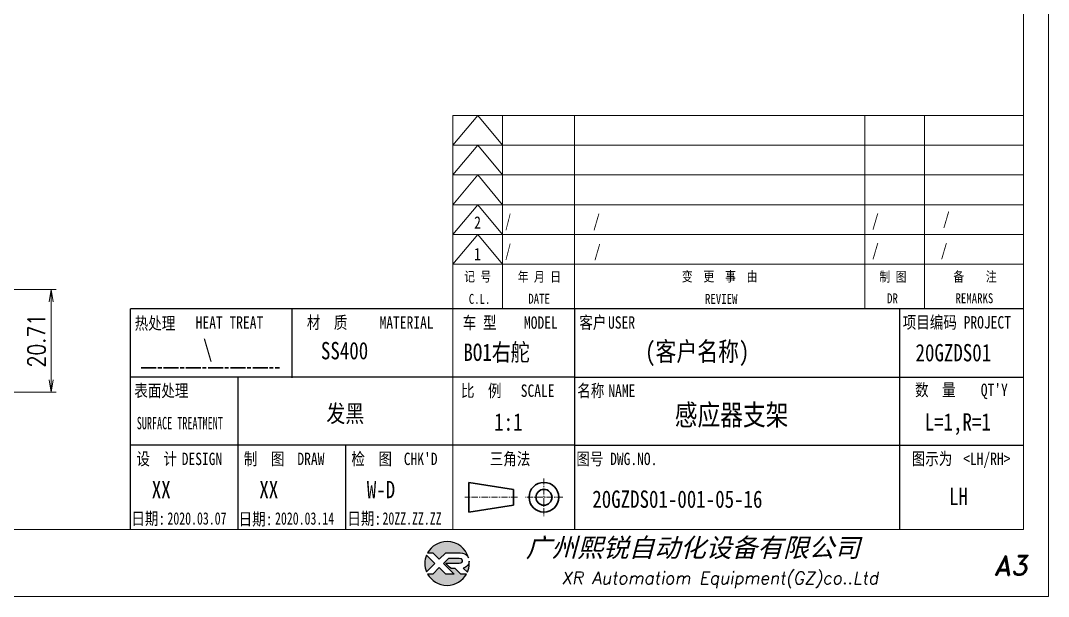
# Model space of a CAD drawing. Header units: millimetres. Extents: x 1333 to 78972, y -42879 to -5704.
# Drawn here: x 78373.1 to 78580.3, y -20114.1 to -19997.9 of the extents above; entities that cross this region are included whole.
import ezdxf
from ezdxf.enums import TextEntityAlignment as Align

# ---------------------------------------------------------------- set-up
doc = ezdxf.new("R2010")
doc.units = ezdxf.units.MM
doc.header["$LTSCALE"] = 0.5
doc.linetypes.add('AM_ISO08W050x2', pattern=[9, 6, -0.75, 1.5, -0.75])
doc.linetypes.add('CENTER', pattern=[2, 1.25, -0.25, 0.25, -0.25])
for name, color, linetype in [('DIM', 3, 'Continuous'), ('layer 1', 7, 'Continuous'), ('图号', 7, 'Continuous'), ('图名', 7, 'Continuous'), ('图框文字', 7, 'Continuous'), ('数量', 7, 'Continuous'), ('材质', 7, 'Continuous'), ('表面处理', 7, 'Continuous'), ('车型', 7, 'Continuous')]:
    doc.layers.add(name, color=color, linetype=linetype)
for name, color, linetype, lineweight in [('中心线', 2, 'AM_ISO08W050x2', 18), ('图框', 7, 'Continuous', 18), ('热处理', 7, 'Continuous', 20), ('粗点划线', 6, 'AM_ISO08W050x2', 35)]:
    doc.layers.add(name, color=color, linetype=linetype, lineweight=lineweight)
doc.layers.add('打印', color=7, linetype='Continuous', lineweight=15, plot=False)
doc.layers.add('打印-禁用', color=7, linetype='Continuous', lineweight=15, plot=False)
doc.styles.add('DIM', font='romans.shx', dxfattribs={"width": 0.8, "bigfont": 'bigfont.shx'})
doc.styles.add('STYLE1', font='')
doc.styles.add('国标', font='simfang.ttf', dxfattribs={"width": 0.8})
doc.styles.add('标题字', font='romand.shx', dxfattribs={"oblique": 10, "bigfont": 'bigfont.shx'})
doc.styles.get('STYLE1').set_extended_font_data('SimSun')
doc.dimstyles.new('XR 1-1$0', dxfattribs={"dimtxt": 3.5, "dimasz": 2.5, "dimexe": 1, "dimexo": 0.625, "dimgap": 1.2, "dimtad": 1, "dimzin": 9, "dimdsep": 46, "dimtxsty": 'DIM', "dimblk": 'OPEN', "dimcen": 0, "dimclrd": 8, "dimclre": 8, "dimclrt": 2, "dimazin": 2, "dimtfac": 0.5, "dimtmove": 0, "dimatfit": 3, "dimldrblk": 'OPEN', "dimfxl": 1, "dimtolj": 2, "dimlwd": 18, "dimlwe": 18, "dimarcsym": 0})

# ---------------------------------------------------------------- blocks, each defined once
blk = doc.blocks.new('XR')
at = {"true_color": 0xfc8000}
h = blk.add_hatch(color=30, dxfattribs=at)
h.set_gradient(color1=(252, 128, 0), rotation=240, one_color=1, tint=1, name='INVCURVED')
edge = h.paths.add_edge_path()
edge.add_spline(control_points=[(-434.18, -5928.47), (-433.9, -5928.74), (-433.63, -5929.01), (-433.63, -5929.01), (-433.63, -5929.01), (-433.63, -5929.01), (-433.36, -5928.74), (-433.09, -5928.47)], knot_values=[0.5625, 0.5625, 0.5625, 0.5625, 0.625, 0.625, 0.625, 0.625, 0.6875, 0.6875, 0.6875, 0.6875], degree=3, periodic=0)
edge.add_spline(control_points=[(-433.09, -5928.47), (-432.82, -5928.2), (-432.54, -5927.93), (-432.54, -5927.93), (-432.54, -5927.93), (-432.54, -5927.93), (-432.04, -5927.93), (-431.53, -5927.93)], knot_values=[0.4375, 0.4375, 0.4375, 0.4375, 0.5, 0.5, 0.5, 0.5, 0.5625, 0.5625, 0.5625, 0.5625], degree=3, periodic=0)
edge.add_spline(control_points=[(-431.53, -5927.93), (-431.03, -5927.93), (-430.52, -5927.93), (-430.52, -5927.93), (-430.52, -5927.93), (-430, -5927.93), (-429.43, -5927.96), (-429.01, -5928.33)], knot_values=[0.25, 0.25, 0.25, 0.25, 0.3125, 0.3125, 0.3125, 0.3125, 0.4375, 0.4375, 0.4375, 0.4375], degree=3, periodic=0)
edge.add_spline(control_points=[(-429.01, -5928.33), (-428.88, -5928.44), (-428.78, -5928.59), (-428.71, -5928.75)], knot_values=[0.125, 0.125, 0.125, 0.125, 0.25, 0.25, 0.25, 0.25], degree=3, periodic=0)
edge.add_spline(control_points=[(-428.71, -5928.75), (-429.13, -5927.18), (-430.58, -5926.02), (-432.31, -5926.02)], knot_values=[0, 0, 0, 0, 0.125, 0.125, 0.125, 0.125], degree=3, periodic=0)
edge.add_spline(control_points=[(-432.31, -5926.02), (-433.72, -5926.02), (-434.94, -5926.79), (-435.58, -5927.93)], knot_values=[0.875, 0.875, 0.875, 0.875, 1, 1, 1, 1], degree=3, periodic=0)
edge.add_spline(control_points=[(-435.58, -5927.93), (-435.58, -5927.93), (-434.72, -5927.93), (-434.72, -5927.93), (-434.72, -5927.93), (-434.72, -5927.93), (-434.45, -5928.2), (-434.18, -5928.47)], knot_values=[0.6875, 0.6875, 0.6875, 0.6875, 0.8125, 0.8125, 0.8125, 0.8125, 0.875, 0.875, 0.875, 0.875], degree=3, periodic=0)
edge = h.paths.add_edge_path()
edge.add_spline(control_points=[(-434.79, -5929.26), (-435.04, -5929.02), (-435.34, -5928.72), (-435.54, -5928.53)], knot_values=[0.562504, 0.562504, 0.562504, 0.562504, 0.656252, 0.656252, 0.656252, 0.656252], degree=3, periodic=0)
edge.add_spline(control_points=[(-435.54, -5928.53), (-435.67, -5928.4), (-435.76, -5928.31), (-435.76, -5928.31), (-435.76, -5928.31), (-435.94, -5928.74), (-436.03, -5929.21), (-436.03, -5929.71)], knot_values=[0.25, 0.25, 0.25, 0.25, 0.312504, 0.312504, 0.312504, 0.312504, 0.562504, 0.562504, 0.562504, 0.562504], degree=3, periodic=0)
edge.add_spline(control_points=[(-436.03, -5929.71), (-436.03, -5930.2), (-435.94, -5930.67), (-435.76, -5931.1), (-435.76, -5931.1), (-435.4, -5930.75), (-435.05, -5930.4)], knot_values=[0.874998, 0.874998, 0.874998, 0.874998, 1.124998, 1.124998, 1.124998, 1.25, 1.25, 1.25, 1.25], degree=3, periodic=0)
edge.add_spline(control_points=[(-435.05, -5930.4), (-434.7, -5930.05), (-434.34, -5929.71), (-434.34, -5929.71), (-434.34, -5929.71), (-434.34, -5929.71), (-434.34, -5929.71), (-434.34, -5929.71)], knot_values=[0.749878, 0.749878, 0.749878, 0.749878, 0.874875, 0.874875, 0.874875, 0.874875, 0.874998, 0.874998, 0.874998, 0.874998], degree=3, periodic=0)
edge.add_spline(control_points=[(-434.34, -5929.71), (-434.34, -5929.71), (-434.34, -5929.71), (-434.34, -5929.71)], knot_values=[0.749634, 0.749634, 0.749634, 0.749634, 0.749817, 0.749817, 0.749817, 0.749817], degree=3, periodic=0)
edge.add_spline(control_points=[(-434.35, -5929.7), (-434.35, -5929.7), (-434.35, -5929.7), (-434.35, -5929.7)], knot_values=[0.738281, 0.738281, 0.738281, 0.738281, 0.742188, 0.742188, 0.742188, 0.742188], degree=3, periodic=0)
edge.add_spline(control_points=[(-434.35, -5929.7), (-434.36, -5929.69), (-434.37, -5929.68), (-434.38, -5929.67)], knot_values=[0.726563, 0.726563, 0.726563, 0.726563, 0.738281, 0.738281, 0.738281, 0.738281], degree=3, periodic=0)
edge.add_spline(control_points=[(-434.38, -5929.67), (-434.38, -5929.66), (-434.39, -5929.65), (-434.4, -5929.65)], knot_values=[0.718751, 0.718751, 0.718751, 0.718751, 0.726563, 0.726563, 0.726563, 0.726563], degree=3, periodic=0)
edge.add_spline(control_points=[(-434.4, -5929.65), (-434.42, -5929.63), (-434.45, -5929.6), (-434.47, -5929.58)], knot_values=[0.703126, 0.703126, 0.703126, 0.703126, 0.718751, 0.718751, 0.718751, 0.718751], degree=3, periodic=0)
edge.add_spline(control_points=[(-434.47, -5929.58), (-434.5, -5929.55), (-434.53, -5929.52), (-434.56, -5929.49)], knot_values=[0.687501, 0.687501, 0.687501, 0.687501, 0.703126, 0.703126, 0.703126, 0.703126], degree=3, periodic=0)
edge.add_spline(control_points=[(-434.56, -5929.49), (-434.63, -5929.42), (-434.71, -5929.35), (-434.79, -5929.26)], knot_values=[0.656252, 0.656252, 0.656252, 0.656252, 0.687501, 0.687501, 0.687501, 0.687501], degree=3, periodic=0)
at = {"true_color": 0x0348ff}
h = blk.add_hatch(color=160, dxfattribs=at)
h.set_gradient(color1=(3, 72, 255), color2=(0, 41, 153), one_color=1, tint=0.3, name='HEMISPHERICAL')
edge = h.paths.add_edge_path()
edge.add_spline(control_points=[(-432.54, -5929.67), (-432.26, -5929.95), (-431.94, -5930.23), (-431.66, -5930.51), (-431.66, -5930.51), (-431.66, -5930.51), (-431.66, -5930.51), (-431.66, -5930.51)], knot_values=[0.736842, 0.736842, 0.736842, 0.736842, 0.789474, 0.789474, 0.789474, 0.789474, 0.802633, 0.802633, 0.802633, 0.802633], degree=3, periodic=0)
edge.add_spline(control_points=[(-431.66, -5930.51), (-431.65, -5930.51), (-431.65, -5930.52), (-431.65, -5930.52)], knot_values=[0.802633, 0.802633, 0.802633, 0.802633, 0.815791, 0.815791, 0.815791, 0.815791], degree=3, periodic=0)
edge.add_spline(control_points=[(-431.65, -5930.52), (-431.64, -5930.53), (-431.64, -5930.53), (-431.64, -5930.53)], knot_values=[0.815791, 0.815791, 0.815791, 0.815791, 0.82237, 0.82237, 0.82237, 0.82237], degree=3, periodic=0)
edge.add_spline(control_points=[(-431.64, -5930.53), (-431.64, -5930.53), (-431.64, -5930.53), (-431.63, -5930.54)], knot_values=[0.82237, 0.82237, 0.82237, 0.82237, 0.828949, 0.828949, 0.828949, 0.828949], degree=3, periodic=0)
edge.add_spline(control_points=[(-431.63, -5930.54), (-431.63, -5930.54), (-431.63, -5930.54), (-431.63, -5930.54), (-431.63, -5930.54), (-431.63, -5930.54), (-431.59, -5930.54), (-431.52, -5930.54)], knot_values=[0.841901, 0.841901, 0.841901, 0.841901, 0.842105, 0.842105, 0.842105, 0.842105, 0.855264, 0.855264, 0.855264, 0.855264], degree=3, periodic=0)
edge.add_spline(control_points=[(-431.52, -5930.54), (-431.46, -5930.54), (-431.38, -5930.54), (-431.3, -5930.54)], knot_values=[0.855264, 0.855264, 0.855264, 0.855264, 0.868422, 0.868422, 0.868422, 0.868422], degree=3, periodic=0)
edge.add_spline(control_points=[(-431.3, -5930.54), (-431.26, -5930.54), (-431.22, -5930.54), (-431.18, -5930.54)], knot_values=[0.868422, 0.868422, 0.868422, 0.868422, 0.875, 0.875, 0.875, 0.875], degree=3, periodic=0)
edge.add_spline(control_points=[(-431.18, -5930.54), (-431.14, -5930.54), (-431.1, -5930.54), (-431.07, -5930.54)], knot_values=[0.875, 0.875, 0.875, 0.875, 0.881579, 0.881579, 0.881579, 0.881579], degree=3, periodic=0)
edge.add_spline(control_points=[(-431.07, -5930.54), (-431.05, -5930.54), (-431.04, -5930.54), (-431.03, -5930.54)], knot_values=[0.881579, 0.881579, 0.881579, 0.881579, 0.884869, 0.884869, 0.884869, 0.884869], degree=3, periodic=0)
edge.add_spline(control_points=[(-431.03, -5930.54), (-431.02, -5930.54), (-431, -5930.54), (-431, -5930.54)], knot_values=[0.884869, 0.884869, 0.884869, 0.884869, 0.888158, 0.888158, 0.888158, 0.888158], degree=3, periodic=0)
edge.add_spline(control_points=[(-431, -5930.54), (-430.99, -5930.54), (-430.99, -5930.54), (-430.98, -5930.54)], knot_values=[0.888158, 0.888158, 0.888158, 0.888158, 0.889803, 0.889803, 0.889803, 0.889803], degree=3, periodic=0)
edge.add_spline(control_points=[(-430.98, -5930.54), (-430.98, -5930.54), (-430.98, -5930.54), (-430.97, -5930.54)], knot_values=[0.889803, 0.889803, 0.889803, 0.889803, 0.891447, 0.891447, 0.891447, 0.891447], degree=3, periodic=0)
edge.add_spline(control_points=[(-430.97, -5930.54), (-430.97, -5930.54), (-430.97, -5930.54), (-430.97, -5930.54)], knot_values=[0.891447, 0.891447, 0.891447, 0.891447, 0.89227, 0.89227, 0.89227, 0.89227], degree=3, periodic=0)
edge.add_spline(control_points=[(-430.97, -5930.54), (-430.97, -5930.54), (-430.97, -5930.54), (-430.97, -5930.54)], knot_values=[0.89227, 0.89227, 0.89227, 0.89227, 0.893092, 0.893092, 0.893092, 0.893092], degree=3, periodic=0)
edge.add_spline(control_points=[(-430.97, -5930.54), (-430.97, -5930.54), (-430.97, -5930.54), (-430.97, -5930.54)], knot_values=[0.893092, 0.893092, 0.893092, 0.893092, 0.893503, 0.893503, 0.893503, 0.893503], degree=3, periodic=0)
edge.add_spline(control_points=[(-430.97, -5930.54), (-430.97, -5930.54), (-430.97, -5930.54), (-430.97, -5930.54)], knot_values=[0.893503, 0.893503, 0.893503, 0.893503, 0.893914, 0.893914, 0.893914, 0.893914], degree=3, periodic=0)
edge.add_spline(control_points=[(-430.97, -5930.54), (-430.97, -5930.54), (-430.97, -5930.54), (-430.97, -5930.54)], knot_values=[0.893914, 0.893914, 0.893914, 0.893914, 0.89412, 0.89412, 0.89412, 0.89412], degree=3, periodic=0)
edge.add_spline(control_points=[(-430.97, -5930.54), (-430.97, -5930.54), (-430.97, -5930.54), (-430.97, -5930.54)], knot_values=[0.89412, 0.89412, 0.89412, 0.89412, 0.894326, 0.894326, 0.894326, 0.894326], degree=3, periodic=0)
edge.add_spline(control_points=[(-430.97, -5930.54), (-430.97, -5930.54), (-430.97, -5930.54), (-430.97, -5930.54)], knot_values=[0.894428, 0.894428, 0.894428, 0.894428, 0.894531, 0.894531, 0.894531, 0.894531], degree=3, periodic=0)
edge.add_spline(control_points=[(-430.97, -5930.54), (-430.97, -5930.54), (-430.97, -5930.54), (-430.97, -5930.54)], knot_values=[0.894531, 0.894531, 0.894531, 0.894531, 0.894583, 0.894583, 0.894583, 0.894583], degree=3, periodic=0)
edge.add_spline(control_points=[(-430.97, -5930.54), (-430.97, -5930.54), (-430.97, -5930.54), (-430.97, -5930.54), (-430.97, -5930.54), (-430.97, -5930.54), (-430.73, -5930.78), (-430.49, -5931.01)], knot_values=[0.894685, 0.894685, 0.894685, 0.894685, 0.894737, 0.894737, 0.894737, 0.894737, 0.921052, 0.921052, 0.921052, 0.921052], degree=3, periodic=0)
edge.add_spline(control_points=[(-430.49, -5931.01), (-430.26, -5931.24), (-430.02, -5931.48), (-430.02, -5931.48)], knot_values=[0.921052, 0.921052, 0.921052, 0.921052, 0.947368, 0.947368, 0.947368, 0.947368], degree=3, periodic=0)
edge.add_spline(control_points=[(-430.02, -5931.48), (-430.02, -5931.48), (-430.02, -5931.48), (-430.02, -5931.48)], knot_values=[0.947522, 0.947522, 0.947522, 0.947522, 0.947573, 0.947573, 0.947573, 0.947573], degree=3, periodic=0)
edge.add_spline(control_points=[(-430.02, -5931.48), (-430.02, -5931.48), (-430.02, -5931.48), (-430.02, -5931.48)], knot_values=[0.947573, 0.947573, 0.947573, 0.947573, 0.947676, 0.947676, 0.947676, 0.947676], degree=3, periodic=0)
edge.add_spline(control_points=[(-430.02, -5931.48), (-430.02, -5931.48), (-430.02, -5931.48), (-430.02, -5931.48)], knot_values=[0.947676, 0.947676, 0.947676, 0.947676, 0.947779, 0.947779, 0.947779, 0.947779], degree=3, periodic=0)
edge.add_spline(control_points=[(-430.02, -5931.48), (-430.02, -5931.48), (-430.02, -5931.48), (-430.02, -5931.48)], knot_values=[0.947779, 0.947779, 0.947779, 0.947779, 0.947984, 0.947984, 0.947984, 0.947984], degree=3, periodic=0)
edge.add_spline(control_points=[(-430.02, -5931.48), (-430.02, -5931.48), (-430.02, -5931.48), (-430.02, -5931.48)], knot_values=[0.947984, 0.947984, 0.947984, 0.947984, 0.94819, 0.94819, 0.94819, 0.94819], degree=3, periodic=0)
edge.add_spline(control_points=[(-430.02, -5931.48), (-430.02, -5931.48), (-430.02, -5931.48), (-430.02, -5931.48)], knot_values=[0.94819, 0.94819, 0.94819, 0.94819, 0.948601, 0.948601, 0.948601, 0.948601], degree=3, periodic=0)
edge.add_spline(control_points=[(-430.02, -5931.48), (-430.02, -5931.48), (-430.02, -5931.48), (-430.02, -5931.48)], knot_values=[0.948601, 0.948601, 0.948601, 0.948601, 0.949012, 0.949012, 0.949012, 0.949012], degree=3, periodic=0)
edge.add_spline(control_points=[(-430.02, -5931.48), (-430.02, -5931.48), (-430.01, -5931.48), (-430.01, -5931.48)], knot_values=[0.949012, 0.949012, 0.949012, 0.949012, 0.949834, 0.949834, 0.949834, 0.949834], degree=3, periodic=0)
edge.add_spline(control_points=[(-430.01, -5931.48), (-430.01, -5931.48), (-430.01, -5931.48), (-430.01, -5931.48)], knot_values=[0.949834, 0.949834, 0.949834, 0.949834, 0.950657, 0.950657, 0.950657, 0.950657], degree=3, periodic=0)
edge.add_spline(control_points=[(-430.01, -5931.48), (-430.01, -5931.48), (-430, -5931.48), (-430, -5931.48)], knot_values=[0.950657, 0.950657, 0.950657, 0.950657, 0.952301, 0.952301, 0.952301, 0.952301], degree=3, periodic=0)
edge.add_spline(control_points=[(-430, -5931.48), (-429.99, -5931.48), (-429.98, -5931.48), (-429.98, -5931.48)], knot_values=[0.952301, 0.952301, 0.952301, 0.952301, 0.953946, 0.953946, 0.953946, 0.953946], degree=3, periodic=0)
edge.add_spline(control_points=[(-429.98, -5931.48), (-429.96, -5931.48), (-429.95, -5931.48), (-429.93, -5931.48)], knot_values=[0.953946, 0.953946, 0.953946, 0.953946, 0.957236, 0.957236, 0.957236, 0.957236], degree=3, periodic=0)
edge.add_spline(control_points=[(-429.93, -5931.48), (-429.91, -5931.48), (-429.89, -5931.48), (-429.87, -5931.48)], knot_values=[0.957236, 0.957236, 0.957236, 0.957236, 0.960525, 0.960525, 0.960525, 0.960525], degree=3, periodic=0)
edge.add_spline(control_points=[(-429.87, -5931.48), (-429.82, -5931.48), (-429.77, -5931.48), (-429.71, -5931.48)], knot_values=[0.960525, 0.960525, 0.960525, 0.960525, 0.967104, 0.967104, 0.967104, 0.967104], degree=3, periodic=0)
edge.add_spline(control_points=[(-429.71, -5931.48), (-429.65, -5931.48), (-429.59, -5931.48), (-429.53, -5931.48)], knot_values=[0.967104, 0.967104, 0.967104, 0.967104, 0.973683, 0.973683, 0.973683, 0.973683], degree=3, periodic=0)
edge.add_spline(control_points=[(-429.53, -5931.48), (-429.41, -5931.48), (-429.29, -5931.48), (-429.19, -5931.48)], knot_values=[0.973683, 0.973683, 0.973683, 0.973683, 0.98684, 0.98684, 0.98684, 0.98684], degree=3, periodic=0)
edge.add_spline(control_points=[(-429.19, -5931.48), (-429.1, -5931.48), (-429.04, -5931.48), (-429.04, -5931.48), (-429.67, -5932.62), (-430.9, -5933.39), (-432.31, -5933.39)], knot_values=[0.98684, 0.98684, 0.98684, 0.98684, 1, 1, 1, 1.052632, 1.052632, 1.052632, 1.052632], degree=3, periodic=0)
edge.add_spline(control_points=[(-432.31, -5933.39), (-433.72, -5933.39), (-434.94, -5932.62), (-435.58, -5931.48), (-435.58, -5931.48), (-435.58, -5931.48), (-435.36, -5931.48), (-435.15, -5931.48)], knot_values=[0.052632, 0.052632, 0.052632, 0.052632, 0.105263, 0.105263, 0.105263, 0.105263, 0.131579, 0.131579, 0.131579, 0.131579], degree=3, periodic=0)
edge.add_spline(control_points=[(-435.15, -5931.48), (-434.93, -5931.48), (-434.72, -5931.48), (-434.72, -5931.48), (-434.72, -5931.48), (-434.72, -5931.48), (-434.45, -5931.21), (-434.18, -5930.94)], knot_values=[0.131579, 0.131579, 0.131579, 0.131579, 0.157895, 0.157895, 0.157895, 0.157895, 0.184211, 0.184211, 0.184211, 0.184211], degree=3, periodic=0)
edge.add_spline(control_points=[(-434.18, -5930.94), (-433.9, -5930.67), (-433.63, -5930.4), (-433.63, -5930.4), (-433.63, -5930.4), (-433.63, -5930.4), (-433.36, -5930.67), (-433.09, -5930.94)], knot_values=[0.184211, 0.184211, 0.184211, 0.184211, 0.210526, 0.210526, 0.210526, 0.210526, 0.236842, 0.236842, 0.236842, 0.236842], degree=3, periodic=0)
edge.add_spline(control_points=[(-433.09, -5930.94), (-432.82, -5931.21), (-432.54, -5931.48), (-432.54, -5931.48), (-432.54, -5931.48), (-432.54, -5931.48), (-432.19, -5931.48), (-431.83, -5931.48)], knot_values=[0.236842, 0.236842, 0.236842, 0.236842, 0.263158, 0.263158, 0.263158, 0.263158, 0.289474, 0.289474, 0.289474, 0.289474], degree=3, periodic=0)
edge.add_spline(control_points=[(-431.83, -5931.48), (-431.48, -5931.48), (-431.12, -5931.48), (-431.12, -5931.48), (-431.12, -5931.48), (-431.12, -5931.48), (-431.57, -5931.03), (-432.02, -5930.59)], knot_values=[0.289474, 0.289474, 0.289474, 0.289474, 0.315789, 0.315789, 0.315789, 0.315789, 0.342105, 0.342105, 0.342105, 0.342105], degree=3, periodic=0)
edge.add_spline(control_points=[(-432.02, -5930.59), (-432.47, -5930.15), (-432.92, -5929.71), (-432.92, -5929.71), (-432.92, -5929.71), (-432.92, -5929.71), (-432.71, -5929.5), (-432.5, -5929.29)], knot_values=[0.342105, 0.342105, 0.342105, 0.342105, 0.368421, 0.368421, 0.368421, 0.368421, 0.394737, 0.394737, 0.394737, 0.394737], degree=3, periodic=0)
edge.add_spline(control_points=[(-432.5, -5929.29), (-432.3, -5929.09), (-432.09, -5928.88), (-432.09, -5928.88)], knot_values=[0.394737, 0.394737, 0.394737, 0.394737, 0.421053, 0.421053, 0.421053, 0.421053], degree=3, periodic=0)
edge.add_spline(control_points=[(-432.09, -5928.88), (-432.09, -5928.88), (-432.06, -5928.86), (-432.06, -5928.86)], knot_values=[0.421053, 0.421053, 0.421053, 0.421053, 0.473684, 0.473684, 0.473684, 0.473684], degree=3, periodic=0)
edge.add_spline(control_points=[(-432.06, -5928.86), (-432.06, -5928.86), (-432.06, -5928.86), (-432.06, -5928.86), (-432.06, -5928.86), (-432.06, -5928.86), (-430.4, -5928.86), (-430.26, -5928.86)], knot_values=[0.473684, 0.473684, 0.473684, 0.473684, 0.473684, 0.473684, 0.473684, 0.473684, 0.526316, 0.526316, 0.526316, 0.526316], degree=3, periodic=0)
edge.add_spline(control_points=[(-430.26, -5928.86), (-429.54, -5928.86), (-429.62, -5929.4), (-429.83, -5929.55)], knot_values=[0.526316, 0.526316, 0.526316, 0.526316, 0.578947, 0.578947, 0.578947, 0.578947], degree=3, periodic=0)
edge.add_spline(control_points=[(-429.83, -5929.55), (-429.94, -5929.62), (-430.08, -5929.65), (-430.26, -5929.65), (-430.26, -5929.65), (-430.26, -5929.65), (-430.48, -5929.65), (-430.71, -5929.66)], knot_values=[0.578947, 0.578947, 0.578947, 0.578947, 0.631579, 0.631579, 0.631579, 0.631579, 0.657895, 0.657895, 0.657895, 0.657895], degree=3, periodic=0)
edge.add_spline(control_points=[(-430.71, -5929.66), (-430.93, -5929.66), (-431.15, -5929.67), (-431.15, -5929.67), (-431.15, -5929.67), (-431.15, -5929.67), (-432.54, -5929.67), (-432.54, -5929.67)], knot_values=[0.657895, 0.657895, 0.657895, 0.657895, 0.684211, 0.684211, 0.684211, 0.684211, 0.736842, 0.736842, 0.736842, 0.736842], degree=3, periodic=0)
edge = h.paths.add_edge_path()
edge.add_spline(control_points=[(-428.6, -5929.32), (-428.61, -5929.67), (-428.76, -5930), (-429.06, -5930.22)], knot_values=[0.8, 0.8, 0.8, 0.8, 1, 1, 1, 1], degree=3, periodic=0)
edge.add_spline(control_points=[(-429.06, -5930.22), (-429.22, -5930.34), (-429.41, -5930.43), (-429.61, -5930.48)], knot_values=[0.6, 0.6, 0.6, 0.6, 0.8, 0.8, 0.8, 0.8], degree=3, periodic=0)
edge.add_spline(control_points=[(-429.61, -5930.48), (-429.61, -5930.48), (-428.9, -5931.19), (-428.9, -5931.19), (-428.9, -5931.19), (-428.69, -5930.73), (-428.58, -5930.23), (-428.58, -5929.71)], knot_values=[0.2, 0.2, 0.2, 0.2, 0.4, 0.4, 0.4, 0.4, 0.6, 0.6, 0.6, 0.6], degree=3, periodic=0)
edge.add_spline(control_points=[(-428.58, -5929.71), (-428.58, -5929.58), (-428.59, -5929.45), (-428.6, -5929.32)], knot_values=[0, 0, 0, 0, 0.2, 0.2, 0.2, 0.2], degree=3, periodic=0)
at = {"layer": 'layer 1', "color": 30}
for points, knots in [([(-432.31, -5926.02), (-430.58, -5926.02), (-429.13, -5927.18), (-428.71, -5928.75), (-428.71, -5928.75), (-428.78, -5928.59), (-428.88, -5928.44), (-429.01, -5928.33), (-429.01, -5928.33), (-429.43, -5927.96), (-430, -5927.93), (-430.52, -5927.93), (-430.52, -5927.93), (-430.52, -5927.93), (-432.54, -5927.93), (-432.54, -5927.93), (-432.54, -5927.93), (-432.54, -5927.93), (-433.63, -5929.01), (-433.63, -5929.01), (-433.63, -5929.01), (-433.63, -5929.01), (-434.72, -5927.93), (-434.72, -5927.93), (-434.72, -5927.93), (-434.72, -5927.93), (-435.58, -5927.93), (-435.58, -5927.93), (-435.58, -5927.93), (-434.94, -5926.79), (-433.72, -5926.02), (-432.31, -5926.02)], [0, 0, 0, 0, 0.125, 0.125, 0.125, 0.125, 0.25, 0.25, 0.25, 0.25, 0.375, 0.375, 0.375, 0.375, 0.5, 0.5, 0.5, 0.5, 0.625, 0.625, 0.625, 0.625, 0.75, 0.75, 0.75, 0.75, 0.875, 0.875, 0.875, 0.875, 1, 1, 1, 1]), ([(-435.76, -5931.1), (-435.94, -5930.67), (-436.03, -5930.2), (-436.03, -5929.71), (-436.03, -5929.71), (-436.03, -5929.21), (-435.94, -5928.74), (-435.76, -5928.31), (-435.76, -5928.31), (-435.76, -5928.31), (-434.34, -5929.71), (-434.34, -5929.71), (-434.34, -5929.71), (-434.34, -5929.71), (-435.76, -5931.1), (-435.76, -5931.1)], [0, 0, 0, 0, 0.25, 0.25, 0.25, 0.25, 0.5, 0.5, 0.5, 0.5, 0.75, 0.75, 0.75, 0.75, 1, 1, 1, 1])]:
    blk.add_open_spline(points, degree=3, knots=knots, dxfattribs=at)
at = {"layer": 'layer 1', "color": 154}
for points, knots in [([(-429.04, -5931.48), (-429.67, -5932.62), (-430.9, -5933.39), (-432.31, -5933.39), (-432.31, -5933.39), (-433.72, -5933.39), (-434.94, -5932.62), (-435.58, -5931.48), (-435.58, -5931.48), (-435.58, -5931.48), (-434.72, -5931.48), (-434.72, -5931.48), (-434.72, -5931.48), (-434.72, -5931.48), (-433.63, -5930.4), (-433.63, -5930.4), (-433.63, -5930.4), (-433.63, -5930.4), (-432.54, -5931.48), (-432.54, -5931.48), (-432.54, -5931.48), (-432.54, -5931.48), (-431.12, -5931.48), (-431.12, -5931.48), (-431.12, -5931.48), (-431.12, -5931.48), (-432.92, -5929.71), (-432.92, -5929.71), (-432.92, -5929.71), (-432.92, -5929.71), (-432.09, -5928.88), (-432.09, -5928.88), (-432.09, -5928.88), (-432.09, -5928.88), (-432.06, -5928.86), (-432.06, -5928.86), (-432.06, -5928.86), (-432.06, -5928.86), (-430.4, -5928.86), (-430.26, -5928.86), (-430.26, -5928.86), (-429.54, -5928.86), (-429.62, -5929.4), (-429.83, -5929.55), (-429.83, -5929.55), (-429.94, -5929.62), (-430.08, -5929.65), (-430.26, -5929.65), (-430.26, -5929.65), (-430.26, -5929.65), (-431.15, -5929.67), (-431.15, -5929.67), (-431.15, -5929.67), (-431.15, -5929.67), (-432.54, -5929.67), (-432.54, -5929.67), (-432.54, -5929.67), (-432.26, -5929.95), (-431.94, -5930.23), (-431.66, -5930.51), (-431.66, -5930.51), (-431.66, -5930.51), (-431.63, -5930.54), (-431.63, -5930.54), (-431.63, -5930.54), (-431.63, -5930.54), (-430.97, -5930.54), (-430.97, -5930.54), (-430.97, -5930.54), (-430.97, -5930.54), (-430.02, -5931.48), (-430.02, -5931.48), (-430.02, -5931.48), (-430.02, -5931.48), (-429.04, -5931.48), (-429.04, -5931.48)], [0, 0, 0, 0, 0.052632, 0.052632, 0.052632, 0.052632, 0.105263, 0.105263, 0.105263, 0.105263, 0.157895, 0.157895, 0.157895, 0.157895, 0.210526, 0.210526, 0.210526, 0.210526, 0.263158, 0.263158, 0.263158, 0.263158, 0.315789, 0.315789, 0.315789, 0.315789, 0.368421, 0.368421, 0.368421, 0.368421, 0.421053, 0.421053, 0.421053, 0.421053, 0.473684, 0.473684, 0.473684, 0.473684, 0.526316, 0.526316, 0.526316, 0.526316, 0.578947, 0.578947, 0.578947, 0.578947, 0.631579, 0.631579, 0.631579, 0.631579, 0.684211, 0.684211, 0.684211, 0.684211, 0.736842, 0.736842, 0.736842, 0.736842, 0.789474, 0.789474, 0.789474, 0.789474, 0.842105, 0.842105, 0.842105, 0.842105, 0.894737, 0.894737, 0.894737, 0.894737, 0.947368, 0.947368, 0.947368, 0.947368, 1, 1, 1, 1]), ([(-428.6, -5929.32), (-428.59, -5929.45), (-428.58, -5929.58), (-428.58, -5929.71), (-428.58, -5929.71), (-428.58, -5930.23), (-428.69, -5930.73), (-428.9, -5931.19), (-428.9, -5931.19), (-428.9, -5931.19), (-429.61, -5930.48), (-429.61, -5930.48), (-429.61, -5930.48), (-429.41, -5930.43), (-429.22, -5930.34), (-429.06, -5930.22), (-429.06, -5930.22), (-428.76, -5930), (-428.61, -5929.67), (-428.6, -5929.32)], [0, 0, 0, 0, 0.2, 0.2, 0.2, 0.2, 0.4, 0.4, 0.4, 0.4, 0.6, 0.6, 0.6, 0.6, 0.8, 0.8, 0.8, 0.8, 1, 1, 1, 1])]:
    blk.add_open_spline(points, degree=3, knots=knots, dxfattribs=at)
blk = doc.blocks.new('GZDEH零件A3图框V01版')
at = {"layer": '中心线', "color": 1, "linetype": 'CENTER', "lineweight": 5, "ltscale": 2}
for p, q in [((3175.82, -1822.66), (3175.82, -1830.26)), ((3170.49, -1826.46), (3159.89, -1826.46)), ((3179.62, -1826.46), (3172.02, -1826.46))]:
    blk.add_line(p, q, dxfattribs=at)
at = {"layer": '图框', "linetype": 'Continuous'}
for p, q in [((3272.49, -1832.96), (3272.49, -1554.46)), ((3157.49, -1749.46), (3272.49, -1749.46)), ((3157.49, -1832.96), (3157.49, -1749.46)), ((2882.49, -1832.96), (3272.49, -1832.96))]:
    blk.add_line(p, q, dxfattribs=at)
at = {"layer": '图框', "color": 9}
for p, q in [((3157.49, -1755.46), (3162.49, -1749.46)), ((3162.49, -1749.46), (3167.49, -1755.46)), ((3167.49, -1788.46), (3167.49, -1749.46)), ((3240.49, -1788.46), (3240.49, -1749.46)), ((3252.49, -1749.46), (3252.49, -1788.46)), ((3157.49, -1755.46), (3272.49, -1755.46)), ((3157.49, -1761.46), (3162.49, -1755.46)), ((3162.49, -1755.46), (3167.49, -1761.46)), ((3157.49, -1761.46), (3272.49, -1761.46)), ((3157.49, -1767.46), (3162.49, -1761.46)), ((3162.49, -1761.46), (3167.49, -1767.46)), ((3157.49, -1767.46), (3272.49, -1767.46)), ((3157.49, -1773.46), (3162.49, -1767.46)), ((3162.49, -1767.46), (3167.49, -1773.46)), ((3157.49, -1773.46), (3272.49, -1773.46)), ((3157.49, -1779.46), (3162.49, -1773.46)), ((3162.49, -1773.46), (3167.49, -1779.46)), ((3157.49, -1779.46), (3272.49, -1779.46))]:
    blk.add_line(p, q, dxfattribs=at)
at = {"layer": '图框', "color": 9, "linetype": 'Continuous'}
blk.add_line((3181.99, -1749.46), (3181.99, -1832.96), dxfattribs=at)
at = {"layer": '图框', "color": 2, "linetype": 'ByBlock', "lineweight": 35}
for p, q in [((3169.69, -1824.86), (3160.69, -1823.46)), ((3160.69, -1829.46), (3160.69, -1823.46)), ((3169.69, -1824.86), (3169.69, -1828.06)), ((3169.69, -1828.06), (3160.69, -1829.46))]:
    blk.add_line(p, q, dxfattribs=at)
for radius in [3, 1.6]:
    blk.add_circle((3175.82, -1826.46), radius, dxfattribs=at)
at = {"layer": '图框文字', "color": 7}
blk.add_line((3272.49, -1788.46), (3092.49, -1788.46), dxfattribs=at)
at = {"layer": '图框文字', "color": 9}
for p, q in [((3272.49, -1788.46), (3092.49, -1788.46)), ((3124.99, -1788.46), (3124.99, -1802.35)), ((3181.99, -1788.46), (3181.99, -1832.96)), ((3247.49, -1788.46), (3247.49, -1832.96)), ((3181.99, -1802.21), (3092.49, -1802.21)), ((3114.17, -1802.21), (3114.17, -1815.96)), ((3181.99, -1802.21), (3272.49, -1802.21)), ((3181.99, -1815.96), (3092.49, -1815.96)), ((3114.17, -1815.96), (3114.17, -1832.96)), ((3114.17, -1815.96), (3114.17, -1832.96)), ((3135.83, -1815.96), (3135.83, -1832.96)), ((3135.83, -1815.96), (3135.83, -1832.96)), ((3181.99, -1815.96), (3272.49, -1815.96))]:
    blk.add_line(p, q, dxfattribs=at)
at = {"layer": '图框文字', "color": 9, "linetype": 'Continuous'}
blk.add_line((3092.49, -1832.96), (3092.49, -1788.46), dxfattribs=at)
at = {"layer": '打印-禁用', "linetype": 'Continuous'}
for p, q in [((3277.49, -1846.46), (3277.49, -1549.46)), ((2857.49, -1846.46), (3277.49, -1846.46))]:
    blk.add_line(p, q, dxfattribs=at)
at = {"layer": 'DIM', "xscale": 1.199999999999818, "yscale": 1.199999999999818, "zscale": 1.199999999999818}
blk.add_blockref('XR', (3675.07, 5275.84), dxfattribs=at)
at = {"layer": '图框', "color": 9, "style": '国标', "width": 0.8}
for s, p in [('记 号', (3162.47, -1782.94)), ('年 月 日', (3174.9, -1782.98)), ('变  更  事  由', (3211.24, -1782.93)), ('C.L.', (3162.86, -1787.45)), ('DATE', (3174.85, -1787.42)), ('REVIEW', (3211.55, -1787.45))]:
    blk.add_text(s, height=2, dxfattribs=at).set_placement(p, align=Align.CENTER)
for s, p in [('制 图', (3246.15, -1781.95)), ('备    注', (3262.68, -1781.92)), ('DR', (3246.06, -1786.34)), ('REMARKS', (3262.57, -1786.32))]:
    blk.add_text(s, height=2, dxfattribs=at).set_placement(p, align=Align.MIDDLE)
at = {"layer": '图框文字', "color": 9, "style": '国标'}
for s, width, p in [('材  质', 0.8, (3128.04, -1792.46)), ('项目编码 PROJECT', 0.8, (3248.13, -1792.43)), ('热处理', 0.8, (3093.35, -1792.61)), ('表面处理', 0.8, (3093.27, -1806.21)), ('比  例\u3000', 0.8, (3159.1, -1806.21)), ('SCALE', 0.8, (3171.15, -1806.21)), ('名称\u3000', 0.8, (3182.54, -1806.21)), ('NAME', 0.8, (3188.8, -1806.21)), ('数  量', 0.8, (3250.61, -1806.05)), ("QT'Y ", 0.8, (3263.86, -1806.05)), ('SURFACE TREATMENT', 0.6, (3093.77, -1812.75)), (' DESIGN', 0.8, (3101.47, -1819.96)), (' DRAW', 0.8, (3124.78, -1819.96)), ("CHK'D", 0.8, (3147.58, -1819.96)), ('三角法', 0.8, (3164.9, -1819.96)), ('图号', 0.8, (3182.36, -1819.96)), ('DWG.NO.', 0.8, (3189.16, -1819.96)), ('图示为', 0.8, (3249.94, -1819.93)), ('<LH/RH>', 0.8, (3260.31, -1819.93))]:
    blk.add_text(s, height=2.5, dxfattribs=dict(at, width=width)).set_placement(p)
at = {"layer": '图框文字', "color": 9, "style": '国标', "width": 0.8}
for s, p in [('车 型', (3162.87, -1791.2)), ('MODEL', (3175.2, -1791.24))]:
    blk.add_text(s, height=2.5, dxfattribs=at).set_placement(p, align=Align.MIDDLE)
for s, p in [('客户', (3185.68, -1792.46)), ('HEAT TREAT', (3112.45, -1792.46)), ('MATERIAL', (3148.14, -1792.46)), ('USER', (3191.46, -1792.46)), ('设  计', (3097.79, -1819.96)), ('制  图', (3119.43, -1819.96)), ('检  图', (3141.11, -1819.96)), ('日期:', (3096.09, -1832)), ('日期:', (3117.71, -1832.1)), ('日期:', (3139.62, -1832))]:
    blk.add_text(s, height=2.5, dxfattribs=at).set_placement(p, align=Align.CENTER)
at = {"layer": '图框文字', "color": 7, "lineweight": -3, "style": 'STYLE1', "oblique": 15}
blk.add_text('广州熙锐自动化设备有限公司 ', height=3.8, dxfattribs=at).set_placement((3172.16, -1838.51))
at = {"layer": '图框文字', "color": 7, "style": '标题字', "oblique": 10}
for s, height, p in [('A3', 4, (3269.91, -1840.2)), ('XR Automatiom Equipment(GZ)co..Ltd', 2.5, (3211.26, -1842.9))]:
    blk.add_text(s, height=height, dxfattribs=at).set_placement(p, align=Align.MIDDLE)
blk = doc.blocks.new('DEH A3')
at = {"layer": '图框'}
blk.add_blockref('GZDEH零件A3图框V01版', (-2857.49, 1846.46), dxfattribs=at)
blk = doc.blocks.new('_Open')
at = {"color": 0, "linetype": 'ByBlock', "lineweight": -2}
for p, q in [((-1, 0.167), (0, 0)), ((-1, -0.167), (0, 0)), ((0, 0), (-1, 0))]:
    blk.add_line(p, q, dxfattribs=at)
blk = doc.blocks.new('*D1039')
at = {"layer": 'Defpoints', "color": 0, "transparency": 16777216}
for p in [(78355.98, -20052.14), (78379.3, -20052.14), (78355.98, -20072.85)]:
    blk.add_point(p, dxfattribs=at)
at = {"layer": 'DIM', "color": 8, "lineweight": 18, "transparency": 16777216}
for p, q in [((78356.6, -20052.14), (78380.3, -20052.14)), ((78379.3, -20070.35), (78379.3, -20054.64)), ((78356.6, -20072.85), (78380.3, -20072.85))]:
    blk.add_line(p, q, dxfattribs=at)
at = {"layer": 'DIM', "color": 8, "lineweight": 18, "transparency": 16777216, "xscale": 2.5, "yscale": 2.5, "zscale": 2.5}
for p, rotation in [((78379.3, -20052.14), 90), ((78379.3, -20072.85), 270)]:
    blk.add_blockref('_Open', p, dxfattribs=dict(at, rotation=rotation))
at = {"layer": 'DIM', "color": 2, "transparency": 16777216, "insert": (78376.35, -20062.49), "char_height": 3.5, "attachment_point": 5, "rotation": 90, "style": 'DIM'}
blk.add_mtext('\\A2;20.71', dxfattribs=at)

msp = doc.modelspace()

# ---------------------------------------------------------------- linework, layer by layer
at = {"layer": '打印'}
msp.add_lwpolyline([(78160.275, -19817.067), (78580.275, -19817.067), (78580.275, -20114.067), (78160.275, -20114.067)], close=True, dxfattribs=at)
at = {"layer": '粗点划线', "linetype": 'AM_ISO08W050x2'}
msp.add_line((78397.45, -20067.995), (78425.311, -20067.995), dxfattribs=at)

# ---------------------------------------------------------------- block references
at = {"layer": '图框'}
msp.add_blockref('DEH A3', (78160.275, -20114.067), dxfattribs=at)

# ---------------------------------------------------------------- texts
at = {"layer": '图号', "color": 3, "style": '国标', "width": 0.8}
msp.add_text('20GZDS01-001-05-16', height=3.5, dxfattribs=at).set_placement((78488.354, -20096.194))
at = {"layer": '图名', "color": 3, "style": '国标', "width": 0.8}
msp.add_text('感应器支架', height=4.2, dxfattribs=at).set_placement((78516.427, -20079.553), align=Align.CENTER)
at = {"layer": '图框文字', "color": 3, "style": '国标'}
for s, height, width, p in [('2', 2.5, 0.8, (78464.553, -20039.911)), ('/', 2.5, 0.705904, (78470.785, -20039.595)), ('/', 2.5, 0.8, (78488.52, -20039.595)), ('/', 2.5, 0.8, (78544.725, -20039.496)), ('/', 2.5, 0.8, (78559.02, -20039.125)), ('1', 2.5, 0.8, (78464.542, -20046.271)), ('/', 2.5, 0.705904, (78470.785, -20045.595)), ('/', 2.5, 0.8, (78488.692, -20045.68)), ('/', 2.5, 0.8, (78544.725, -20045.496)), ('/', 2.5, 0.8, (78558.557, -20045.485)), ('    (客户名称)', 3.85, 0.8, (78490.62, -20066.586)), ('20GZDS01', 3.5, 0.8, (78553.492, -20066.657)), ('1:1', 3.5, 0.8, (78468.576, -20080.634)), ('XX', 3.5, 0.8, (78399.573, -20094.251)), ('XX', 3.5, 0.8, (78421.253, -20094.251)), ('W-D', 3.5, 0.8, (78442.913, -20094.251)), ('2020.03.07', 2.5, 0.7, (78402.738, -20099.587)), ('2020.03.14', 2.5, 0.7, (78424.418, -20099.587)), ('20ZZ.ZZ.ZZ', 2.5, 0.7, (78446.078, -20099.587))]:
    msp.add_text(s, height=height, dxfattribs=dict(at, width=width)).set_placement(p)
at = {"layer": '图框文字', "color": 3, "style": '国标', "width": 0.8}
msp.add_text('LH', height=3.5, dxfattribs=at).set_placement((78562.147, -20095.651), align=Align.CENTER)
at = {"layer": '数量', "color": 3, "style": '国标', "width": 0.8}
msp.add_text('L=1,R=1', height=3.5, dxfattribs=at).set_placement((78561.993, -20080.619), align=Align.CENTER)
at = {"layer": '材质', "color": 3, "style": '国标', "width": 0.8}
msp.add_text('SS400', height=3.5, dxfattribs=at).set_placement((78438.433, -20066.247), align=Align.CENTER)
at = {"layer": '热处理', "color": 3, "style": '国标', "width": 0.8}
msp.add_text('\\', height=3.5, dxfattribs=at).set_placement((78410.855, -20065.871), align=Align.CENTER)
at = {"layer": '表面处理', "color": 3, "style": '国标', "width": 0.8}
msp.add_text('发黑', height=3.5, dxfattribs=at).set_placement((78438.575, -20078.924), align=Align.CENTER)
at = {"layer": '车型', "color": 3, "style": '国标', "width": 0.8}
msp.add_text('BO1右舵', height=3.5, dxfattribs=at).set_placement((78462.38, -20066.571))

# ---------------------------------------------------------------- dimensions: what is measured, and where the dimension line sits
at = {"layer": 'DIM'}
dim = msp.add_linear_dim(base=(78379.298, -20052.137), p1=(78355.976, -20072.845), p2=(78355.976, -20052.137), angle=90, dimstyle='XR 1-1$0', dxfattribs=at)
dim.commit()
dim.dimension.update_dxf_attribs({"geometry": '*D1039', "text_midpoint": (78376.348, -20062.491)})

doc.saveas('drawing.dxf')
